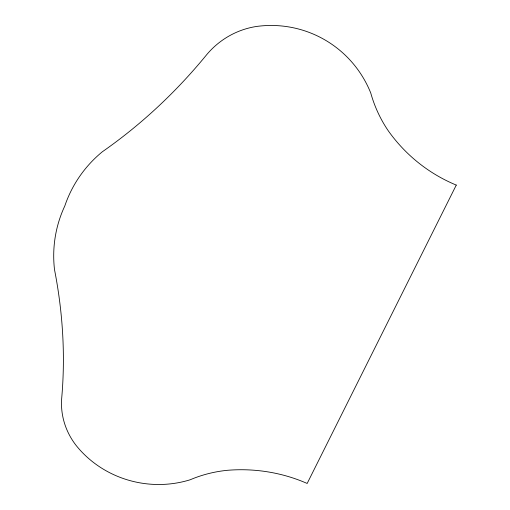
<?xml version="1.0" encoding="UTF-8"?>
<svg xmlns="http://www.w3.org/2000/svg" width="510" height="510" viewBox="0 0 510 510"><rect width="100%" height="100%" fill="white"/><g stroke="black" fill="none" stroke-linecap="round" stroke-linejoin="round"><path stroke-width="0.76" d="M456.272 185.085L307.167 483.454A149.003 132.562 -0.6 0 0 227.116 470.328A116.478 104.48 -0.6 0 0 190.173 479.77A101.853 95.912 8.7 0 1 75.99 445.275A74.479 69.723 10.4 0 1 61.799 397.048A534.321 448.628 36.9 0 0 54.513 269.65A123.904 120.723 14.3 0 1 64.808 205.944A124.274 121.495 14.6 0 1 102.325 151.782A686.823 578.015 68.5 0 0 205.6 56.011A81.734 80.204 -72.5 0 1 256.543 26.456A109.911 108.375 -63 0 1 370.738 92.967A141.2 131.006 -55.6 0 0 388.505 131.127A184.945 169.919 -56.6 0 0 456.272 185.085"/></g></svg>
